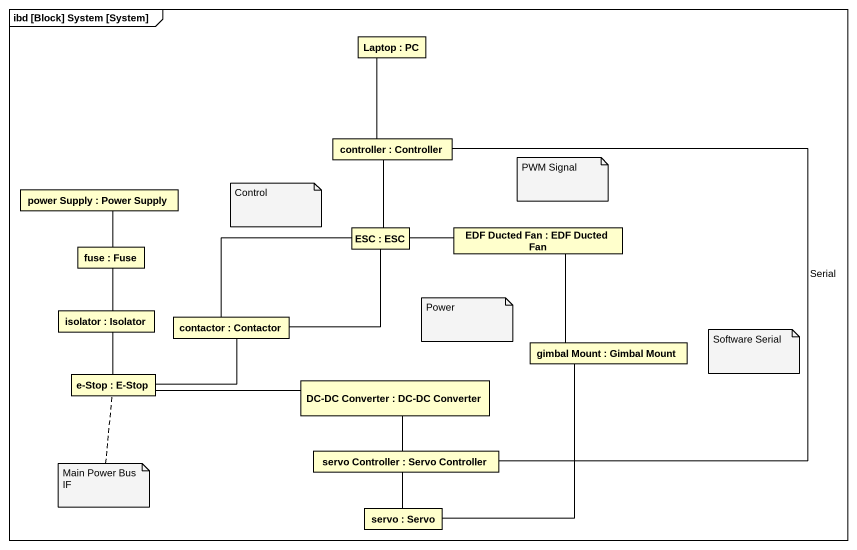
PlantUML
@startuml
mainframe ibd [Block] System [System]
rectangle "Laptop : PC" as Laptop
rectangle "controller : Controller" as controller
rectangle "power Supply : Power Supply" as power_Supply
rectangle "ESC : ESC" as ESC
rectangle "EDF Ducted Fan : EDF Ducted Fan" as EDF_Ducted_Fan
rectangle "fuse : Fuse" as fuse
rectangle "isolator : Isolator" as isolator
rectangle "contactor : Contactor" as contactor
rectangle "gimbal Mount : Gimbal Mount" as gimbal_Mount
rectangle "e-Stop : E-Stop" as e_Stop
rectangle "DC-DC Converter : DC-DC Converter" as DC_DC_Converter
rectangle "servo Controller : Servo Controller" as servo_Controller
rectangle "servo : Servo" as servo
Laptop -- controller
controller -- ESC
controller -- servo_Controller : Serial
ESC -right- EDF_Ducted_Fan
ESC -left- contactor
fuse -up- power_Supply
isolator -up- fuse
isolator -- e_Stop
contactor -right- ESC
contactor -left- e_Stop
gimbal_Mount -up- EDF_Ducted_Fan
e_Stop -right- DC_DC_Converter
DC_DC_Converter -- servo_Controller
servo_Controller -- servo
servo -up- gimbal_Mount
note as N1
  PWM Signal
end note
note as N2
  Control
end note
note as N3
  Power
end note
note as N4
  Software Serial
end note
note bottom of e_Stop : Main Power Bus IF
@enduml
